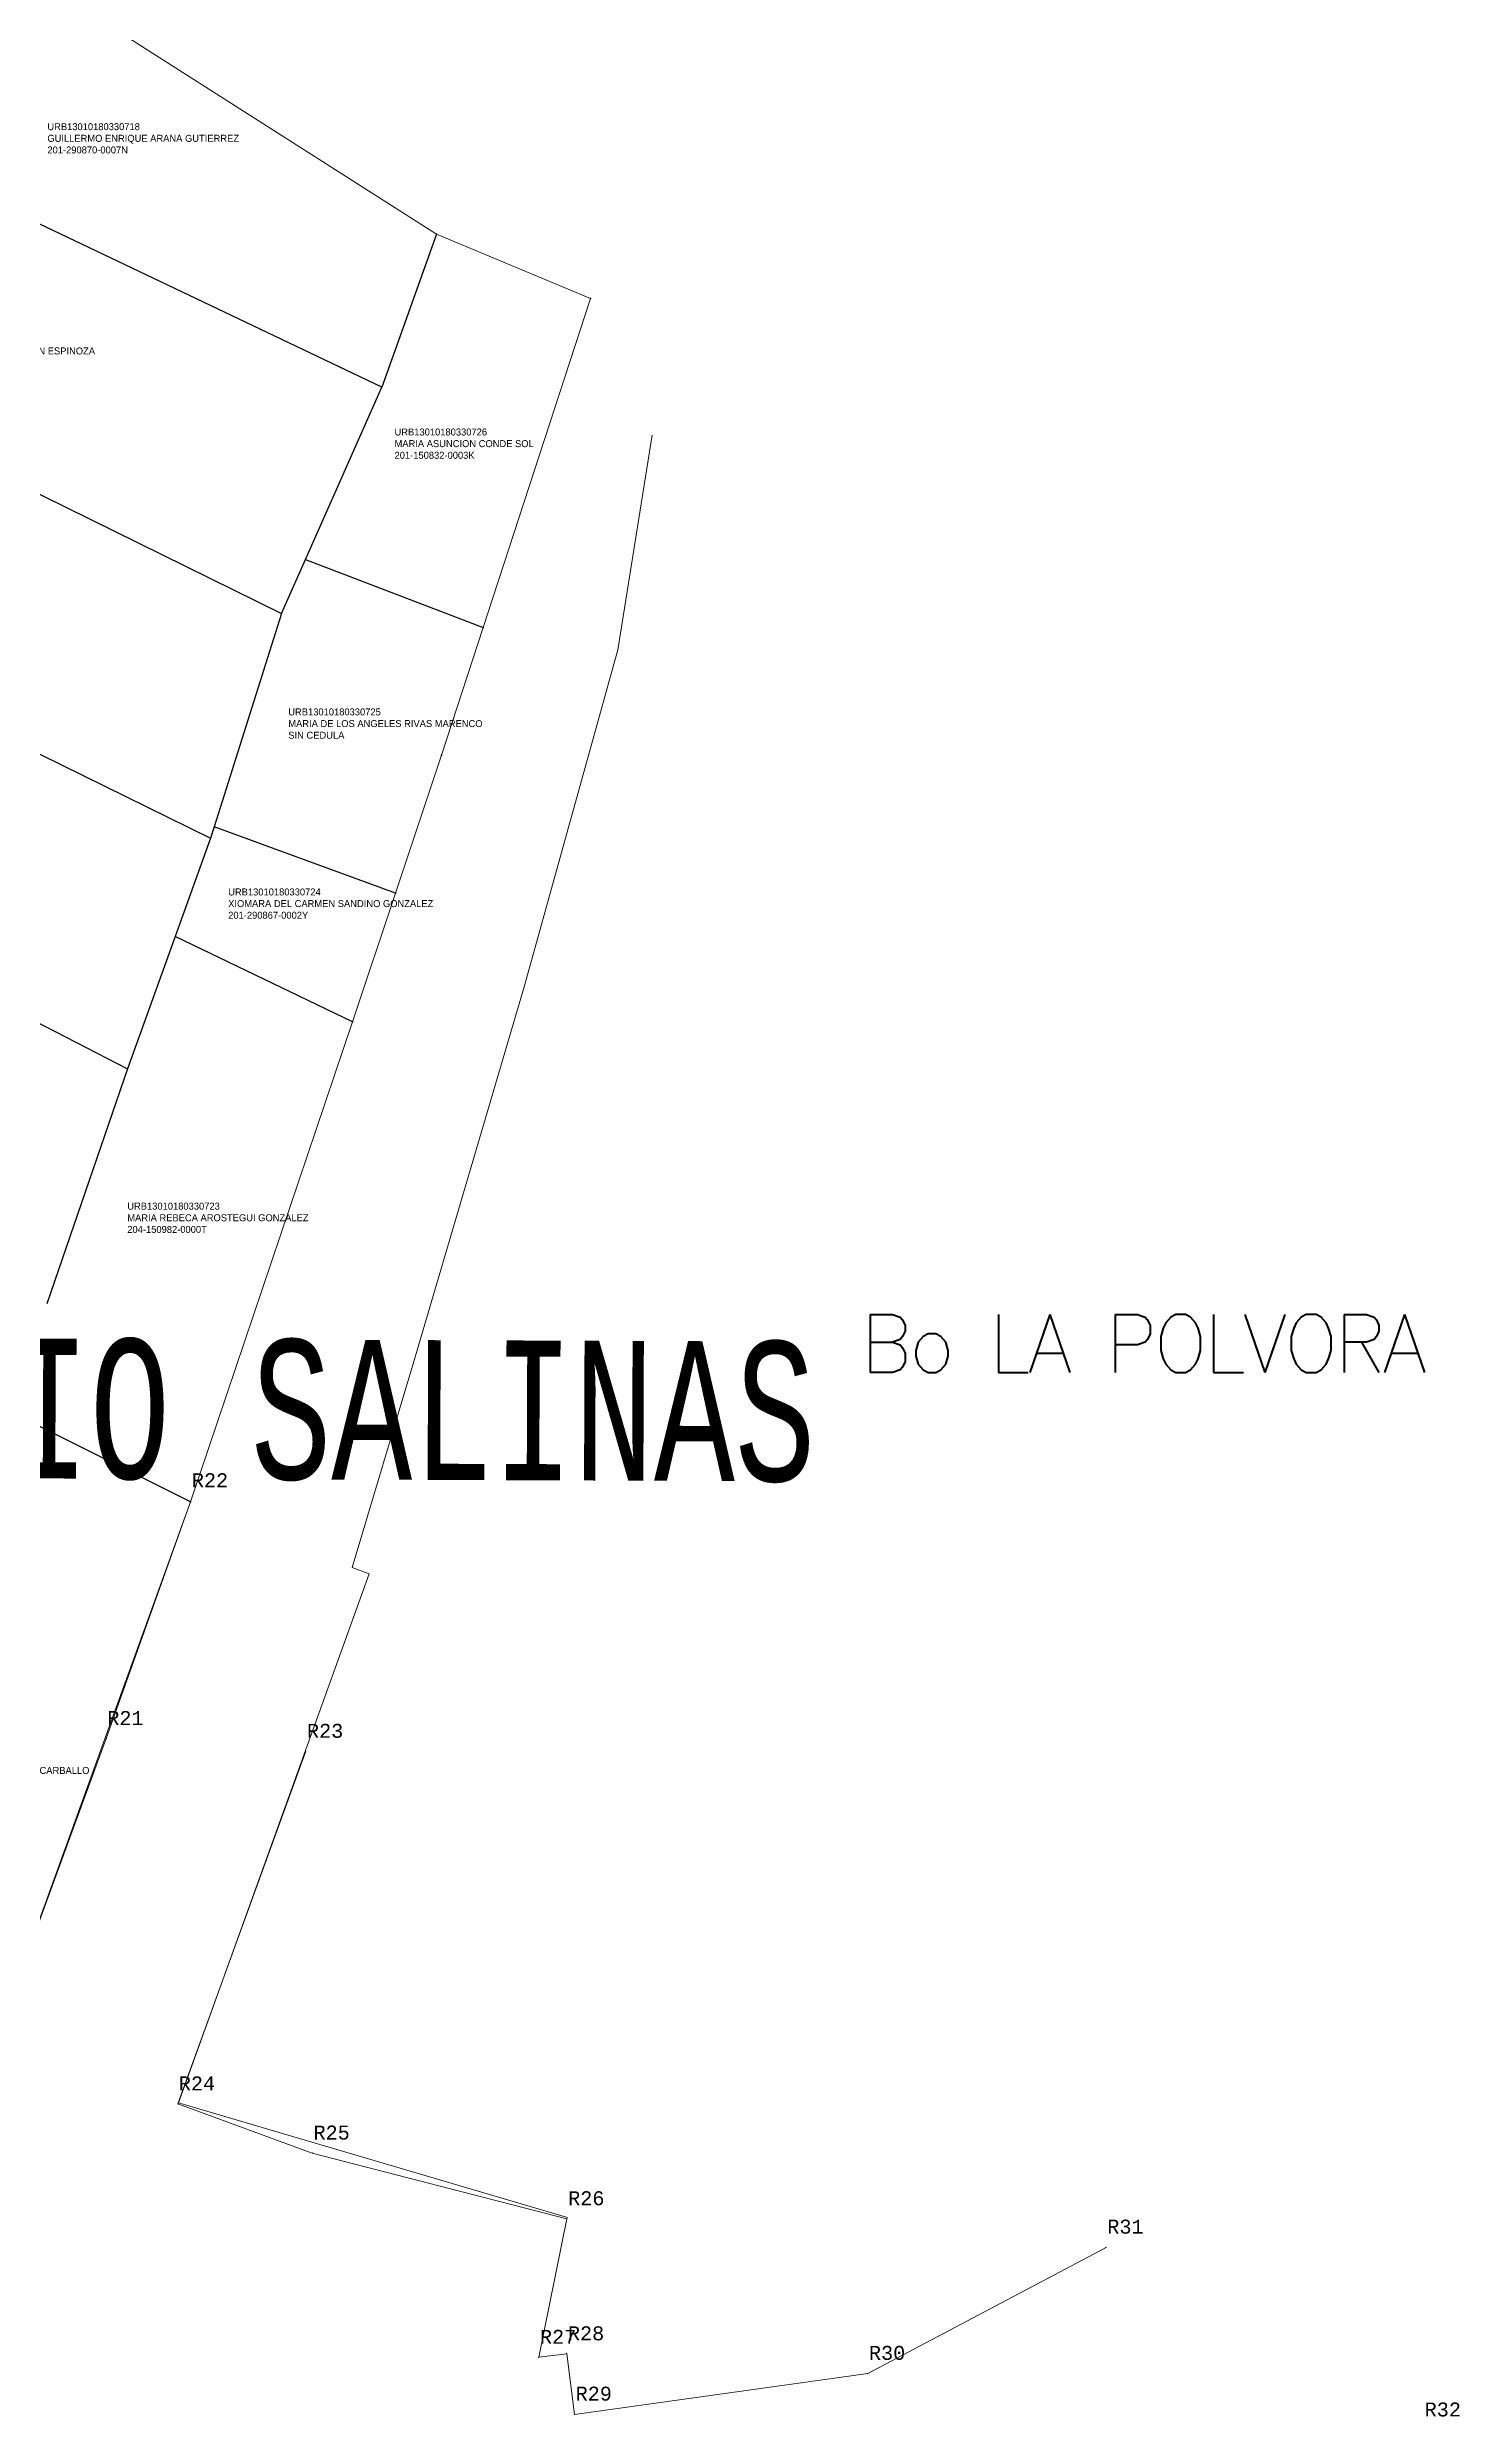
# Model space of a CAD drawing. Header units: millimetres. Extents: x 612409 to 612659, y 1318721 to 1318972.
# Drawn here: x 612598.4 to 612659, y 1318812.5 to 1318914.2 of the extents above; entities that cross this region are included whole.
import ezdxf
from ezdxf.enums import TextEntityAlignment as Align

# ---------------------------------------------------------------- set-up
doc = ezdxf.new("R2010")
doc.units = ezdxf.units.MM
for name, color, linetype, lineweight in [('101', 3, 'Continuous', 0), ('1er_Propietario', 7, 'Continuous', 0), ('486', 21, 'Continuous', 0), ('4861', 5, 'Continuous', 0), ('4862', 2, 'Continuous', 0), ('CALLES', 7, 'Continuous', 0), ('COLINDANCIAS', 7, 'Continuous', 0), ('CVL_PUNTO', 7, 'Continuous', 0), ('CVL_PUNTO_NUM', 7, 'Continuous', 0), ('GENERAL', 7, 'Continuous', 0), ('Nombre del Barrio', 120, 'Continuous', 13)]:
    doc.layers.add(name, color=color, linetype=linetype, lineweight=lineweight)
doc.styles.add('MONOTXT', font='monotxt.shx', dxfattribs={"height": 0.2})
doc.styles.add('MONOTXT4', font='Monotxt4.shx')
doc.styles.add('Style-ENGINEERING', font='ENGINEERING.shx')
doc.styles.add('Style-Txt', font='txt_____.ttf')

msp = doc.modelspace()

# ---------------------------------------------------------------- linework, layer by layer
at = {"layer": '486', "color": 7, "linetype": 'Continuous', "lineweight": 30, "ltscale": 0.0001, "flags": 128}
for points in [[(612612.77, 1318899.62), (612585.49, 1318912.62)], [(612615.11, 1318906.2), (612612.77, 1318899.62)], [(612580.68, 1318903.61), (612608.46, 1318889.9)], [(612609.49, 1318892.22), (612612.77, 1318899.62)], [(612576.19, 1318894.65), (612605.41, 1318880.26)], [(612608.46, 1318889.9), (612609.49, 1318892.22)], [(612609.49, 1318892.22), (612617.12, 1318889.31)], [(612608.46, 1318889.9), (612605.57, 1318880.75)], [(612572.56, 1318885.47), (612601.85, 1318870.35)], [(612605.57, 1318880.75), (612605.41, 1318880.26)], [(612613.35, 1318877.9), (612605.57, 1318880.75)], [(612605.41, 1318880.26), (612603.89, 1318876.04)], [(612603.89, 1318876.04), (612601.85, 1318870.35)], [(612611.5, 1318872.37), (612603.89, 1318876.04)], [(612601.85, 1318870.35), (612598.39, 1318860.27)], [(612604.55, 1318851.77), (612596.8, 1318855.64)]]:
    msp.add_lwpolyline(points, dxfattribs=at)
at = {"layer": '4861', "color": 21, "linetype": 'Continuous', "lineweight": 13, "ltscale": 0.0001, "flags": 128}
for points in [[(612617.12, 1318889.31), (612621.72, 1318903.43)], [(612613.35, 1318877.9), (612615.33, 1318883.83), (612617.12, 1318889.31)], [(612611.5, 1318872.37), (612613.35, 1318877.9)], [(612604.55, 1318851.77), (612611.5, 1318872.37)], [(612587.32, 1318828.22), (612595.13, 1318825.71), (612604.55, 1318851.77)]]:
    msp.add_lwpolyline(points, dxfattribs=at)
at = {"layer": '4862', "color": 5, "linetype": 'Continuous', "lineweight": 13, "ltscale": 0.0001, "flags": 128}
for points in [[(612590.87, 1318921.65), (612615.11, 1318906.2)], [(612615.11, 1318906.2), (612621.72, 1318903.43)]]:
    msp.add_lwpolyline(points, dxfattribs=at)
at = {"layer": 'CALLES', "color": 21, "linetype": 'Continuous', "lineweight": 13, "ltscale": 0.0001, "flags": 128}
msp.add_lwpolyline([(612624.36, 1318897.56), (612622.89, 1318888.35), (612618.88, 1318873.88), (612614.14, 1318857.79), (612611.49, 1318848.95), (612612.22, 1318848.67), (612604.04, 1318825.96), (612620.74, 1318821.03)], dxfattribs=at)
at = {"layer": 'COLINDANCIAS', "color": 21, "linetype": 'Continuous', "lineweight": 13, "flags": 128}
for points in [[(612587.14, 1318828.27), (612595.09, 1318825.67), (612600.94, 1318841.6), (612604.56, 1318851.8)], [(612609.5, 1318841.05), (612604.01, 1318825.91), (612609.78, 1318823.8), (612620.71, 1318820.98), (612619.5, 1318815.03), (612620.7, 1318815.18), (612621.04, 1318812.58), (612633.62, 1318814.33), (612643.85, 1318819.75)]]:
    msp.add_lwpolyline(points, dxfattribs=at)
at = {"layer": 'CVL_PUNTO', "color": 2, "lineweight": 30, "ltscale": 3.28084e-05}
for p in [(612615.11, 1318906.2), (612621.72, 1318903.43), (612617.12, 1318889.31), (612615.33, 1318883.83), (612613.35, 1318877.9), (612611.5, 1318872.37), (612604.55, 1318851.77)]:
    msp.add_point(p, dxfattribs=at)
at = {"layer": 'CVL_PUNTO', "color": 5, "ltscale": 0.01}
for p in [(612604.56, 1318851.8), (612600.94, 1318841.6), (612609.5, 1318841.05), (612604.01, 1318825.91), (612609.78, 1318823.8), (612620.71, 1318820.98), (612643.85, 1318819.75), (612619.5, 1318815.03), (612620.7, 1318815.18), (612633.62, 1318814.33), (612621.04, 1318812.58)]:
    msp.add_point(p, dxfattribs=at)

# ---------------------------------------------------------------- texts
at = {"layer": '101', "color": 3, "linetype": 'Continuous', "lineweight": 30, "style": 'Style-ENGINEERING'}
for s, p in [('URB13010180330718', (612598.41, 1318910.66)), ('URB13010180330726', (612613.31, 1318897.55)), ('URB13010180330725', (612608.75, 1318885.53)), ('URB13010180330724', (612606.17, 1318877.8)), ('URB13010180330723', (612601.84, 1318864.31))]:
    msp.add_text(s, height=0.3, dxfattribs=at).set_placement(p)
at = {"layer": '1er_Propietario', "color": 6, "linetype": 'Continuous', "lineweight": 30, "style": 'Style-ENGINEERING'}
for s, p in [('GUILLERMO ENRIQUE ARANA GUTIERREZ', (612598.41, 1318910.16)), ('201-290870-0007N', (612598.41, 1318909.66)), ('TEODORA DEL CARMEN ESPINOZA', (612593.59, 1318901.03)), ('201-150832-0003K', (612613.31, 1318896.55)), ('MARIA ASUNCION CONDE SOL', (612613.31, 1318897.05)), ('SIN CEDULA', (612608.75, 1318884.53)), ('MARIA DE LOS ANGELES RIVAS MARENCO', (612608.75, 1318885.03)), ('XIOMARA DEL CARMEN SANDINO GONZALEZ', (612606.17, 1318877.3)), ('201-290867-0002Y', (612606.17, 1318876.8)), ('204-150982-0000T', (612601.84, 1318863.31)), ('MARIA REBECA AROSTEGUI GONZALEZ', (612601.84, 1318863.81)), ('ANA MARIA SAMAYOA CARBALLO', (612593.66, 1318840.08))]:
    msp.add_text(s, height=0.3, dxfattribs=at).set_placement(p)
at = {"layer": 'CVL_PUNTO_NUM', "color": 3, "style": 'MONOTXT4'}
for s, p in [('R22', (612605.39, 1318852.69)), ('R21', (612601.76, 1318842.48)), ('R23', (612610.33, 1318841.93)), ('R24', (612604.83, 1318826.79)), ('R25', (612610.61, 1318824.68)), ('R26', (612621.54, 1318821.86)), ('R31', (612644.68, 1318820.64)), ('R28', (612621.53, 1318816.06)), ('R27', (612620.33, 1318815.91)), ('R30', (612634.45, 1318815.22)), ('R29', (612621.86, 1318813.47)), ('R32', (612658.3, 1318812.79))]:
    msp.add_text(s, height=0.6, dxfattribs=at).set_placement(p, align=Align.MIDDLE_CENTER)
at = {"layer": 'GENERAL', "color": 6, "lineweight": 40, "insert": (612645.38, 1318858.56), "char_height": 2.5, "width": 637.5, "attachment_point": 5, "line_spacing_factor": 0.722892, "style": 'Style-Txt'}
msp.add_mtext('\\T0.917;Bo LA POLVORA', dxfattribs=at)
at = {"layer": 'Nombre del Barrio', "color": 150, "linetype": 'Continuous', "lineweight": 13, "style": 'MONOTXT', "width": 0.666667}
msp.add_text('COLONIA DEMETRIO SALINAS', height=6, rotation=359.7834, dxfattribs=at).set_placement((612589.84, 1318855.8), align=Align.MIDDLE_CENTER)

doc.saveas('drawing.dxf')
